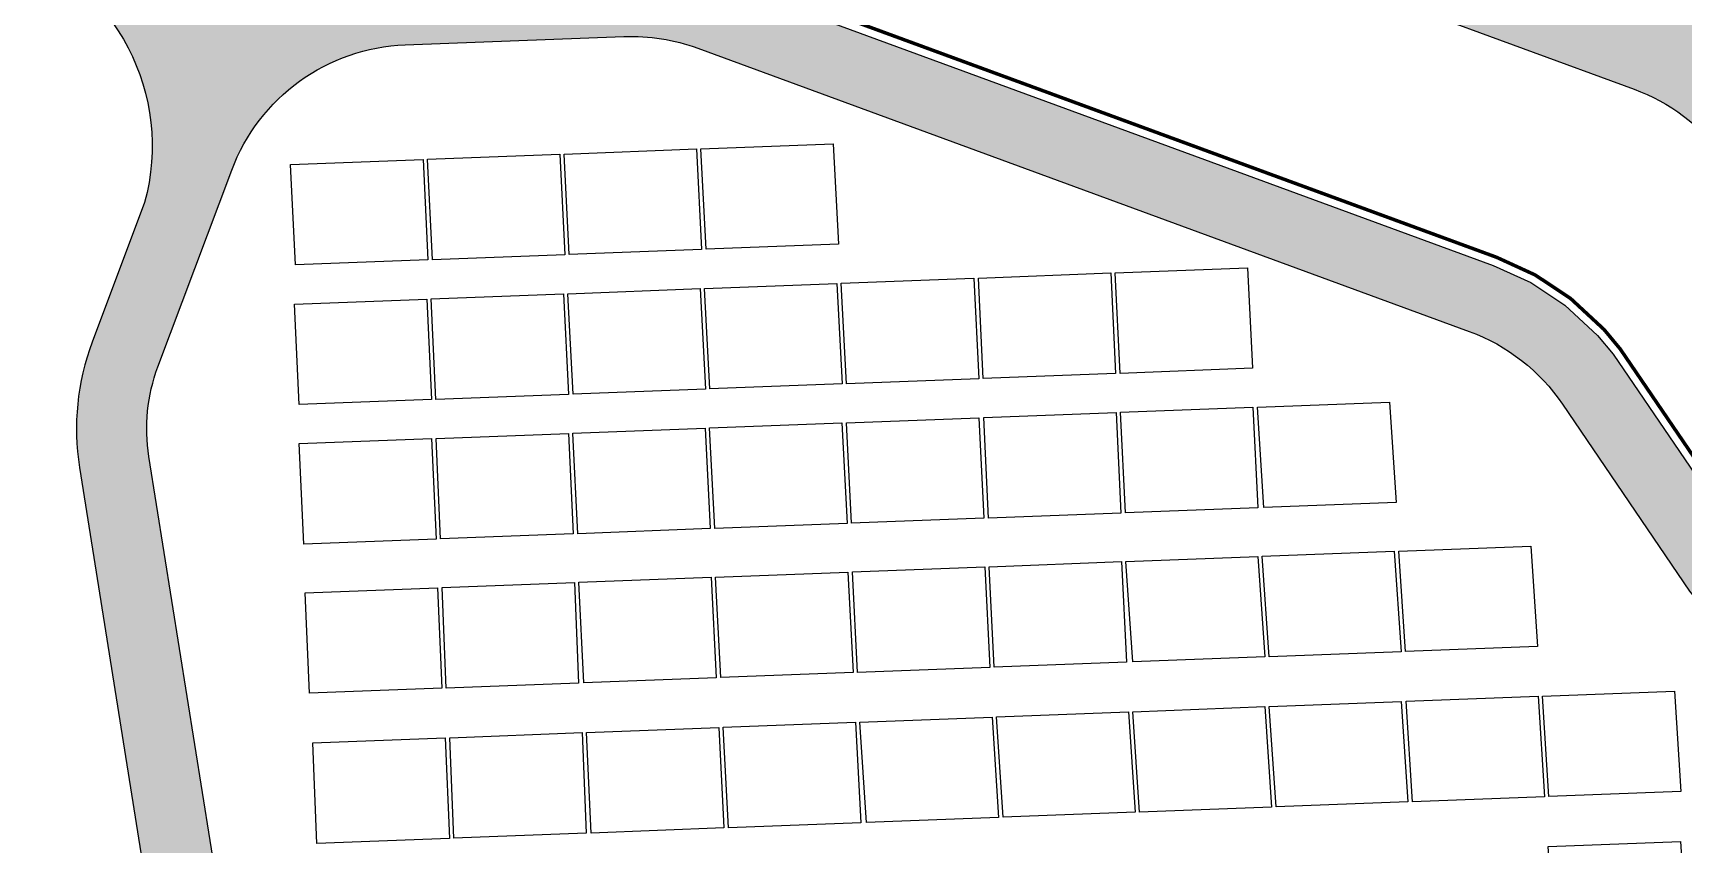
# Model space of a CAD drawing. Header units: metres. Extents: x 1956498 to 1957612, y 2277909 to 2278547.
# Drawn here: x 1957267.9 to 1957361.8, y 2278277.3 to 2278323.5 of the extents above; entities that cross this region are included whole.
import ezdxf

# ---------------------------------------------------------------- set-up
doc = ezdxf.new("R2010")
doc.units = ezdxf.units.M
for name, color, linetype in [('PVcase PV Modules (full frames)', 142, 'Continuous'), ('UBS-100-Circulation intérieure lourde', 252, 'Continuous'), ('UBS-100-Clôture', 30, 'LIMITE1')]:
    doc.layers.add(name, color=color, linetype=linetype)
doc.layers.add('UBS-100-Piste DFCI à créer', color=7, linetype='Continuous', true_color=0xbb8c7c)
doc.linetypes.add('LIMITE1', pattern='A,6.35,-2.54,[133,ltypeshp.shx,S=2.54,R=0,X=-2.54,Y=0],-2.54,25.4', length=36.83)

# ---------------------------------------------------------------- blocks, each defined once
blk = doc.blocks.new('3P6@20DEG F FX ID1 PVBlock')
at = {"color": 0, "transparency": 33554687}
blk.add_polyline3d([(0, 0, 2.083586713139974), (7.539539347030692, 0.2870042413902952, 2.083586713139975), (7.757297679336461, -5.433460050740019, 1.675326544159361e-15), (0.2177583323057694, -5.720464292130313, 0)], close=True, dxfattribs=at)

msp = doc.modelspace()

# ---------------------------------------------------------------- hatches: boundary and pattern name
at = {"layer": 'UBS-100-Circulation intérieure lourde', "transparency": 33554687}
h = msp.add_hatch(color=256, dxfattribs=at)
h.dxf.hatch_style = 1
edge = h.paths.add_edge_path()
edge.add_line((1957100.904591382, 2278468.555866703), (1957100.753361517, 2278472.558173093))
edge.add_line((1957100.753361517, 2278472.558173093), (1957132.816654769, 2278473.769706397))
edge.add_line((1957132.816654769, 2278473.769706397), (1957132.808612478, 2278474.269761042))
edge.add_line((1957132.808612478, 2278474.269761042), (1957136.783818054, 2278474.420594237))
edge.add_line((1957136.783818054, 2278474.420594237), (1957136.813778432, 2278473.92137124))
edge.add_line((1957136.813778432, 2278473.92137124), (1957168.819853343, 2278475.135793599))
edge.add_line((1957168.819853343, 2278475.135793599), (1957168.958625583, 2278471.138123934))
edge.add_arc((1957169.336977691, 2278460.238777386), 10.90591149256798, 91.98812632865867, 146.5138370634228)
edge.add_arc((1957147.782390997, 2278474.560560356), 14.97295363485333, 272.12011294739364, 326.31405675284907, ccw=False)
edge.add_line((1957148.336308048, 2278459.597856174), (1957137.373009112, 2278459.181870291))
edge.add_line((1957137.373009112, 2278459.181870291), (1957139.756809385, 2278396.356865772))
edge.add_arc((1957150.748899526, 2278396.773944095), 11.00000000018047, 182.1729597419471, 212.5768232497092)
edge.add_arc((1957160.318095263, 2278402.888247491), 22.35580085564231, 212.576823236195, 215.8159889456511)
edge.add_line((1957142.18976407, 2278389.805990803), (1957161.181589846, 2278366.263666817))
edge.add_line((1957161.181589846, 2278366.263666817), (1957173.172571108, 2278351.399553539))
edge.add_arc((1957181.763192118, 2278358.269868718), 11.0000000000305, 218.6509348811032, 236.6019506149951)
edge.add_line((1957175.708216624, 2278349.086336078), (1957180.739224132, 2278345.769243584))
edge.add_arc((1957186.794199627, 2278354.952776224), 10.99999999965227, 236.6019506092874, 248.5926727573044)
edge.add_line((1957182.779245289, 2278344.711675617), (1957212.706367968, 2278332.978949256))
edge.add_arc((1957216.721322306, 2278343.220049854), 10.99999999124453, 248.592672742742, 263.4648716894179)
edge.add_line((1957215.469386391, 2278332.291524964), (1957237.256257819, 2278329.795692536))
edge.add_arc((1957238.508193734, 2278340.724217435), 11.00000000050915, 263.4648716925292, 282.4663375182736)
edge.add_line((1957240.882719537, 2278329.983564418), (1957257.158739038, 2278333.581839886))
edge.add_arc((1957260.396728769, 2278318.935494864), 15.00000000056504, 70.81176229011601, 102.46633751617708, ccw=False)
edge.add_line((1957265.326820291, 2278333.102152818), (1957277.43753311, 2278328.887543925))
edge.add_line((1957277.43753311, 2278328.887543925), (1957282.107586167, 2278327.262334291))
edge.add_arc((1957285.722986615, 2278337.651216771), 10.99999998111232, 250.8117622640968, 275.210651010546)
edge.add_line((1957286.721981409, 2278326.696673925), (1957305.396247846, 2278327.397689088))
edge.add_arc((1957311.79115068, 2278336.347840748), 10.99999986384021, 234.4541106983642, 249.8540380461771)
edge.add_line((1957308.002608678, 2278326.020839901), (1957334.030594218, 2278316.471950349))
edge.add_line((1957334.030594218, 2278316.471950349), (1957351.043339089, 2278310.230483009))
edge.add_line((1957351.043339089, 2278310.230483009), (1957353.180141164, 2278309.252055776))
edge.add_line((1957353.180141164, 2278309.252055776), (1957355.121922724, 2278307.966086621))
edge.add_line((1957355.121922724, 2278307.966086621), (1957356.983712384, 2278306.241898282))
edge.add_line((1957356.983712384, 2278306.241898282), (1957357.869576325, 2278305.17477735))
edge.add_line((1957357.869576325, 2278305.17477735), (1957365.41469694, 2278294.107743418))
edge.add_line((1957365.41469694, 2278294.107743418), (1957367.833314173, 2278291.187657315))
edge.add_line((1957367.833314173, 2278291.187657315), (1957375.338810458, 2278282.125993856))
edge.add_line((1957375.338810458, 2278282.125993856), (1957391.693018509, 2278266.737307523))
edge.add_line((1957391.693018509, 2278266.737307523), (1957415.143981138, 2278246.4004236))
edge.add_arc((1957422.350790108, 2278254.710772837), 10.99999999805316, 229.0678792570999, 272.1729597533138)
edge.add_line((1957422.767868433, 2278243.718682698), (1957436.849690486, 2278244.252996251))
edge.add_arc((1957437.418433656, 2278229.263782424), 14.99999999824896, 18.602666770644987, 92.17295975412998, ccw=False)
edge.add_line((1957451.634737105, 2278234.048833751), (1957459.386959118, 2278211.017118323))
edge.add_line((1957459.386959118, 2278211.017118323), (1957459.859538958, 2278211.171857152))
edge.add_line((1957459.859538958, 2278211.171857152), (1957461.135928173, 2278207.380822813))
edge.add_line((1957461.135928173, 2278207.380822813), (1957460.660946449, 2278207.232124338))
edge.add_line((1957460.660946449, 2278207.232124338), (1957472.307757829, 2278172.629652306))
edge.add_line((1957472.307757829, 2278172.629652306), (1957482.139038813, 2278142.82980691))
edge.add_line((1957482.139038813, 2278142.82980691), (1957490.961148555, 2278124.362410211))
edge.add_line((1957490.961148555, 2278124.362410211), (1957501.430666543, 2278087.278296096))
edge.add_arc((1957489.981897774, 2278083.429523094), 12.07838399484327, -2.899720893765277, 18.581281932083016, ccw=False)
edge.add_arc((1957485.544816651, 2278082.818500897), 16.49999999976717, -85.94319670902001, 4.851017365581356e-09, ccw=False)
edge.add_line((1957486.712116225, 2278066.359843246), (1957468.603688631, 2278064.880594921))
edge.add_line((1957468.603688631, 2278064.880594921), (1957468.017484826, 2278072.056691711))
edge.add_line((1957468.017484826, 2278072.056691711), (1957452.169641392, 2278070.762106868))
edge.add_line((1957452.169641392, 2278070.762106868), (1957452.755845196, 2278063.58601008))
edge.add_line((1957452.755845196, 2278063.58601008), (1957439.457871038, 2278062.49971996))
edge.add_line((1957439.457871038, 2278062.49971996), (1957276.33056151, 2278056.440173714))
edge.add_line((1957276.33056151, 2278056.440173714), (1957276.365446014, 2278055.436294499))
edge.add_line((1957276.365446014, 2278055.436294499), (1957272.36788014, 2278055.29677117))
edge.add_line((1957272.36788014, 2278055.29677117), (1957272.333308326, 2278056.291691277))
edge.add_line((1957272.333308326, 2278056.291691277), (1957145.539253832, 2278051.581784401))
edge.add_line((1957145.539253832, 2278051.581784401), (1957145.575410645, 2278050.57795129))
edge.add_line((1957145.575410645, 2278050.57795129), (1957141.57784469, 2278050.438430268))
edge.add_line((1957141.57784469, 2278050.438430268), (1957141.542000643, 2278051.433301963))
edge.add_line((1957141.542000643, 2278051.433301963), (1957109.513162946, 2278050.243554987))
edge.add_line((1957109.513162946, 2278050.243554987), (1957109.364676943, 2278054.240904152))
edge.add_arc((1957108.934951128, 2278065.365050067), 11.13244297632317, 272.2122362774586, 329.7688181543946)
edge.add_arc((1957130.551031363, 2278050.802065572), 14.97289109195535, 92.14139192983538, 143.2535382792884, ccw=False)
edge.add_line((1957129.991559715, 2278065.764500505), (1957140.983981809, 2278066.172830197))
edge.add_line((1957140.983981809, 2278066.172830197), (1957139.700374595, 2278100.023537196))
edge.add_line((1957139.700374595, 2278100.023537196), (1957134.254311841, 2278099.816894541))
edge.add_line((1957134.254311841, 2278099.816894541), (1957133.799317311, 2278111.808265605))
edge.add_line((1957133.799317311, 2278111.808265605), (1957139.245398338, 2278112.014908954))
edge.add_line((1957139.245398338, 2278112.014908954), (1957135.885699768, 2278200.559537599))
edge.add_line((1957135.885699768, 2278200.559537599), (1957130.439624615, 2278200.352894474))
edge.add_line((1957130.439624615, 2278200.352894474), (1957129.984630086, 2278212.344265537))
edge.add_line((1957129.984630086, 2278212.344265537), (1957135.430704443, 2278212.550908633))
edge.add_line((1957135.430704443, 2278212.550908633), (1957128.486866818, 2278395.555306019))
edge.add_arc((1957124.389092964, 2278405.763550209), 10.99999999987719, 291.8714186655437, 362.1729597322981)
edge.add_line((1957135.381183105, 2278406.18062853), (1957135.179725075, 2278411.490050555))
edge.add_line((1957135.179725075, 2278411.490050555), (1957129.733644062, 2278411.283407202))
edge.add_line((1957129.733644062, 2278411.283407202), (1957129.278649522, 2278423.274778265))
edge.add_line((1957129.278649522, 2278423.274778265), (1957134.724730542, 2278423.481421619))
edge.add_line((1957134.724730542, 2278423.481421619), (1957133.375885425, 2278459.030205446))
edge.add_line((1957133.375885425, 2278459.030205446), (1957122.355004078, 2278458.612034686))
edge.add_arc((1957121.786260912, 2278473.601248515), 15.00000000047225, 218.0847095167218, 272.1729597360186, ccw=False)
edge.add_arc((1957101.321669703, 2278457.56377656), 11.00000000104933, 38.08470952014623, 92.17295973328002)
edge = h.paths.add_edge_path(flags=16)
edge.add_arc((1957181.763192115, 2278358.269868713), 14.99999999371181, 218.6509348683465, 236.6019506101183)
edge.add_line((1957173.506407352, 2278345.746869663), (1957178.537414862, 2278342.42977717))
edge.add_arc((1957186.794199627, 2278354.952776224), 14.99999999964584, 236.601950611236, 248.5926727572719)
edge.add_line((1957181.319261893, 2278340.987639032), (1957211.246384573, 2278329.254912671))
edge.add_arc((1957216.721322308, 2278343.220049864), 15.00000000022276, 248.5926727562651, 263.4648716904609)
edge.add_line((1957215.014136968, 2278328.317515911), (1957236.801008394, 2278325.821683482))
edge.add_arc((1957238.508193735, 2278340.724217433), 14.99999999803783, 263.4648716859144, 282.466337513755)
edge.add_line((1957241.746183464, 2278326.077872412), (1957258.022202966, 2278329.67614788))
edge.add_arc((1957260.396728768, 2278318.935494853), 11.00000001114596, 70.81176230296711, 102.4663374986028, ccw=False)
edge.add_line((1957264.012129219, 2278329.324377364), (1957266.630044662, 2278328.413325316))
edge.add_arc((1957262.59806393, 2278317.019735591), 12.08597350032316, -15.41110296215021, 70.51207012407531, ccw=False)
edge.add_line((1957274.249473271, 2278313.807973484), (1957271.268073141, 2278305.86399994))
edge.add_arc((1957284.375373826, 2278300.944785682), 14.00000000534359, 159.428716907625, 189.0600247172175)
edge.add_line((1957270.550039033, 2278298.740218142), (1957275.336335544, 2278268.724285087))
edge.add_line((1957275.336335544, 2278268.724285087), (1957280.981075901, 2278231.085650635))
edge.add_line((1957280.981075901, 2278231.085650635), (1957283.527617385, 2278205.796692873))
edge.add_arc((1957271.587998805, 2278204.594399987), 12.00000000110145, -23.736856637049584, 5.750173460289716, ccw=False)
edge.add_line((1957282.572844923, 2278199.763959449), (1957267.709824848, 2278165.964146144))
edge.add_arc((1957281.440882496, 2278159.926095472), 15.00000000091574, 156.2631433617379, 182.1273524674696)
edge.add_line((1957266.451220697, 2278159.369283854), (1957269.745535526, 2278070.955737291))
edge.add_line((1957269.745535526, 2278070.955737291), (1957260.790970654, 2278070.623107655))
edge.add_arc((1957261.332977255, 2278055.659967308), 14.97295362267295, 92.07450565045008, 146.2684495008284)
edge.add_arc((1957239.789797498, 2278069.998903105), 10.90591148178588, 272.12735244067653, 326.46822982138144, ccw=False)
edge.add_line((1957240.194633374, 2278059.100508125), (1957177.433644996, 2278056.769339506))
edge.add_arc((1957177.059529884, 2278067.931453968), 11.16838221888475, 214.7713054980718, 271.9196359207036, ccw=False)
edge.add_arc((1957156.534410311, 2278051.72215383), 15.02232377643744, 40.92128798083349, 92.07303260785335)
edge.add_line((1957155.99100252, 2278066.734645949), (1957144.981396258, 2278066.316923982))
edge.add_line((1957144.981396258, 2278066.316923982), (1957133.75025469, 2278362.334591734))
edge.add_arc((1957144.742344828, 2278362.751670063), 10.9999999976357, 111.87141570956379, 182.1729597764313, ccw=False)
edge.add_arc((1957144.742344829, 2278362.751670065), 10.99999999612718, 38.89346214562062, 111.87141571430351, ccw=False)
edge.add_line((1957153.303807609, 2278369.658286818), (1957170.048708923, 2278348.901257111))
edge = h.paths.add_edge_path(flags=16)
edge.add_line((1957272.025767218, 2278117.055929944), (1957270.448463843, 2278159.517766952))
edge.add_arc((1957281.440882495, 2278159.926095471), 11.00000000016977, 156.2631433570347, 182.1273524628736, ccw=False)
edge.add_line((1957271.371440221, 2278164.353999298), (1957286.234460295, 2278198.153812604))
edge.add_arc((1957271.587998805, 2278204.594399986), 16.00000000069108, 336.2631433642026, 365.7501734605682)
edge.add_line((1957287.507490244, 2278206.197457168), (1957284.908020246, 2278231.578369985))
edge.add_line((1957284.908020246, 2278231.578369985), (1957283.141755098, 2278243.447678879))
edge.add_line((1957283.141755098, 2278243.447678879), (1957279.289349033, 2278269.335863126))
edge.add_line((1957279.289349033, 2278269.335863126), (1957274.500134686, 2278299.370094582))
edge.add_arc((1957284.375373817, 2278300.944785681), 9.999999997873525, 159.4287168936976, 189.0600247196681, ccw=False)
edge.add_line((1957275.013016192, 2278304.458510152), (1957279.214042345, 2278315.652190693))
edge.add_arc((1957289.512635735, 2278311.787093775), 10.99999999983523, 92.17295974688648, 159.428716893729, ccw=False)
edge.add_line((1957289.095557411, 2278322.779183916), (1957301.544302269, 2278323.251532811))
edge.add_arc((1957301.961380593, 2278312.25944267), 11.00000000020696, 69.86190916283749, 92.17295974558272, ccw=False)
edge.add_line((1957305.748503915, 2278322.586964006), (1957349.677161311, 2278306.478234961))
edge.add_arc((1957345.888706479, 2278296.15120199), 10.9999999999216, 34.204252080570086, 69.85452193354149, ccw=False)
edge.add_line((1957354.986133919, 2278302.334794309), (1957362.212940238, 2278291.702569106))
edge.add_line((1957362.212940238, 2278291.702569106), (1957372.749401529, 2278278.981509413))
edge.add_line((1957372.749401529, 2278278.981509413), (1957390.450628952, 2278262.422152778))
edge.add_line((1957390.450628952, 2278262.422152778), (1957412.523323331, 2278243.378478422))
edge.add_arc((1957422.35079011, 2278254.710772843), 15.00000000369765, 229.0678792678687, 272.1729597435449)
edge.add_line((1957422.919533278, 2278239.72155901), (1957430.559142554, 2278240.004315736))
edge.add_arc((1957431.204720249, 2278229.013993205), 11.00926700150035, -17.187423331424725, 93.36172320916899, ccw=False)
edge.add_arc((1957456.112816926, 2278221.528227918), 15.00000000122331, 163.6102600524668, 198.6026667782063)
edge.add_line((1957441.896513475, 2278216.743176588), (1957448.83078015, 2278196.141592104))
edge.add_line((1957448.83078015, 2278196.141592104), (1957443.723001539, 2278194.452315055))
edge.add_line((1957443.723001539, 2278194.452315055), (1957447.491080675, 2278183.059265436))
edge.add_line((1957447.491080675, 2278183.059265436), (1957454.702656006, 2278185.444385089))
edge.add_arc((1957464.3856721, 2278196.864916577), 14.9729536219545, 229.7067093358074, 252.743763811032)
edge.add_arc((1957456.745409134, 2278172.140127023), 10.90543183860023, 18.592582549989572, 72.94415317579319, ccw=False)
edge.add_line((1957467.08168315, 2278175.617177936), (1957473.845246504, 2278155.202047458))
edge.add_line((1957473.845246504, 2278155.202047458), (1957477.609210234, 2278143.807640321))
edge.add_line((1957477.609210234, 2278143.807640321), (1957478.40640029, 2278141.363766999))
edge.add_line((1957478.40640029, 2278141.363766999), (1957487.216103178, 2278122.905521998))
edge.add_line((1957487.216103178, 2278122.905521998), (1957497.580171497, 2278086.1949215))
edge.add_arc((1957485.544823047, 2278082.818499441), 12.49999352979102, -22.360478287467117, 15.671044944006724, ccw=False)
edge.add_arc((1957486.932029705, 2278082.247852195), 10.99999999935515, 247.75017548248752, 337.6395266913348, ccw=False)
edge.add_line((1957482.766926096, 2278072.066893895), (1957479.962914685, 2278073.214035225))
edge.add_line((1957479.962914685, 2278073.214035225), (1957479.651977357, 2278077.020418486))
edge.add_line((1957479.651977357, 2278077.020418486), (1957439.883181602, 2278073.771769512))
edge.add_line((1957439.883181602, 2278073.771769512), (1957440.256840786, 2278069.19756778))
edge.add_line((1957440.256840786, 2278069.19756778), (1957439.017844782, 2278068.285330927))
edge.add_arc((1957432.49593442, 2278077.143360346), 10.99999999774903, 272.1729597327119, 306.36313923762015, ccw=False)
edge.add_line((1957432.913012741, 2278066.151270207), (1957308.215541744, 2278061.62734446))
edge.add_arc((1957307.807213225, 2278072.619763113), 11.00000000040244, 218.0391022470941, 272.1273524628285, ccw=False)
edge.add_arc((1957287.329862724, 2278056.598585999), 14.99999999341863, 38.03910222932938, 92.12735247566893)
edge.add_line((1957286.773051104, 2278071.58824779), (1957273.742215009, 2278071.102625302))
edge.add_line((1957273.742215009, 2278071.102625302), (1957272.471216512, 2278105.064200506))
edge.add_line((1957272.471216512, 2278105.064200506), (1957277.717598142, 2278105.259084572))
edge.add_line((1957277.717598142, 2278105.259084572), (1957277.272148847, 2278117.250814011))
edge.add_line((1957277.272148847, 2278117.250814011), (1957272.025767218, 2278117.055929944))
at = {"layer": 'UBS-100-Piste DFCI à créer', "true_color": 0xd0aea3, "transparency": 33554687}
h = msp.add_hatch(color=253, dxfattribs=at)
h.dxf.hatch_style = 1
edge = h.paths.add_edge_path()
edge.add_line((1957169.170321237, 2278479.251948971), (1957288.284546336, 2278483.771261084))
edge.add_arc((1957288.701596972, 2278472.779169892), 11.00000000022121, 2.1729597371455043, 92.17281542682889, ccw=False)
edge.add_line((1957299.693687113, 2278473.196248214), (1957304.334507897, 2278350.887516907))
edge.add_arc((1957320.323002648, 2278351.494176284), 15.99999999965479, 182.1729597365684, 249.8739792887365)
edge.add_line((1957314.817624311, 2278336.471166953), (1957359.053746148, 2278320.260261304))
edge.add_arc((1957355.268798542, 2278309.931942389), 10.99999999995292, 36.375031749448226, 69.87397929011217, ccw=False)
edge.add_line((1957364.125474061, 2278316.455691215), (1957375.20939854, 2278301.408097384))
edge.add_line((1957375.20939854, 2278301.408097384), (1957383.91985615, 2278290.89163952))
edge.add_arc((1957396.242030839, 2278301.097716669), 15.9999999945619, 219.6339042327983, 226.9089040644317)
edge.add_line((1957385.311466132, 2278289.413421439), (1957397.462059309, 2278278.046638733))
edge.add_arc((1957408.392624021, 2278289.730933967), 16.00000000058484, 226.908904058402, 246.4808992465176)
edge.add_line((1957402.007747732, 2278275.060100493), (1957422.640329871, 2278266.080618538))
edge.add_line((1957422.640329871, 2278266.080618538), (1957438.560478967, 2278260.783588041))
edge.add_arc((1957443.611809528, 2278275.965289519), 16.00000000704596, 251.5964299508714, 286.0868578575972)
edge.add_arc((1957450.778355429, 2278249.833659277), 11.09987428879515, 45.10706423321261, 104.2540848165101, ccw=False)
edge.add_line((1957458.61247167, 2278257.69710839), (1957453.582762853, 2278272.732526659))
edge.add_arc((1957443.765311076, 2278274.984589466), 10.0724449003939, 257.04908192853713, 347.0802261868449, ccw=False)
edge.add_line((1957441.507912131, 2278265.168363294), (1957424.430802979, 2278270.754385086))
edge.add_line((1957424.430802979, 2278270.754385086), (1957404.003021572, 2278279.644735954))
edge.add_arc((1957408.39262402, 2278289.730933967), 11.00000000017611, 226.9089040612232, 246.4808992496271, ccw=False)
edge.add_line((1957400.877860781, 2278281.697980994), (1957388.727267605, 2278293.064763699))
edge.add_arc((1957396.242030843, 2278301.097716671), 10.99999999921598, 219.6339042276816, 226.9089040596805, ccw=False)
edge.add_line((1957387.770535741, 2278294.081038631), (1957379.150806001, 2278304.48795738))
edge.add_line((1957379.150806001, 2278304.48795738), (1957368.151235661, 2278319.421031588))
edge.add_arc((1957355.268798543, 2278309.931942387), 15.99999999944118, 36.37503174814398, 69.87397928659705)
edge.add_line((1957360.77417688, 2278324.954951718), (1957316.538055042, 2278341.165857369))
edge.add_arc((1957320.323002648, 2278351.494176284), 10.99999999995292, 182.1729597371456, 249.87397929011212, ccw=False)
edge.add_line((1957309.330912507, 2278351.077097963), (1957307.600783651, 2278396.674606516))
edge.add_line((1957307.600783651, 2278396.674606516), (1957304.956377091, 2278466.367884116))
edge.add_line((1957304.956377091, 2278466.367884116), (1957304.690091714, 2278473.385829483))
edge.add_arc((1957288.701596963, 2278472.779170106), 15.99999999988746, 2.172959736536745, 92.1835337606429)
edge.add_line((1957288.091986895, 2278488.767552624), (1957168.994468479, 2278484.226747359))
edge.add_line((1957168.994468479, 2278484.226747359), (1957169.170321237, 2278479.251948971))

# ---------------------------------------------------------------- linework, layer by layer
at = {"layer": 'UBS-100-Circulation intérieure lourde', "transparency": 33554687}
for points in [[(1957266.630044662, 2278328.413325315, -0.3935232913751147), (1957274.249473271, 2278313.807973483), (1957271.268073142, 2278305.863999939, 0.1300162365594234), (1957270.550039033, 2278298.740218141), (1957275.336335544, 2278268.724285086), (1957280.981075901, 2278231.085650634), (1957283.527617385, 2278205.796692872, -0.1293761168700385), (1957282.572844923, 2278199.763959448), (1957267.709824849, 2278165.964146143, 0.1133354577711741)], [(1957308.002497822, 2278326.020880567), (1957334.030594218, 2278316.471950348), (1957351.043339089, 2278310.230483008), (1957353.180141164, 2278309.252055775), (1957355.121922724, 2278307.96608662), (1957356.983712384, 2278306.241898281), (1957357.869576325, 2278305.174777349), (1957365.41469694, 2278294.107743417), (1957367.833314173, 2278291.187657314), (1957375.338810458, 2278282.125993855), (1957391.69301851, 2278266.737307522), (1957415.143981139, 2278246.400423599, 0.1903310004194577), (1957422.767868433, 2278243.718682697), (1957436.849690486, 2278244.252996251, -0.3325117653113589), (1957451.634737106, 2278234.04883375), (1957459.386959118, 2278211.017118322), (1957459.859538958, 2278211.171857151), (1957461.135928174, 2278207.380822812), (1957460.660946449, 2278207.232124337), (1957472.307757829, 2278172.629652306), (1957482.139038814, 2278142.829806909), (1957490.961148556, 2278124.36241021), (1957501.430666543, 2278087.278296095, -0.09400399419320822)], [(1957271.371440221, 2278164.353999297), (1957286.234460295, 2278198.153812603, 0.1293761168623034), (1957287.507490245, 2278206.197457167), (1957284.908020246, 2278231.578369984), (1957283.141755098, 2278243.447678878), (1957279.289349033, 2278269.335863125), (1957274.500134686, 2278299.370094581, -0.130016236635926), (1957275.013016192, 2278304.458510151), (1957279.214042345, 2278315.652190692, -0.3021832829393381), (1957289.095557411, 2278322.779183915), (1957301.54430227, 2278323.25153281, -0.097659025796869), (1957305.748503915, 2278322.586964005), (1957349.677161311, 2278306.47823496, -0.156820551136778), (1957354.986133919, 2278302.334794309), (1957362.212940238, 2278291.702569105), (1957372.74940153, 2278278.981509412), (1957390.450628952, 2278262.422152777), (1957412.523323332, 2278243.378478421, 0.190331000324282), (1957422.919533278, 2278239.721559009)]]:
    msp.add_lwpolyline(points, format="xyb", dxfattribs=at)
at = {"layer": 'UBS-100-Clôture', "color": 30, "ltscale": 0.1, "true_color": 0xf26722, "transparency": 33554687, "const_width": 0.2}
msp.add_lwpolyline([(1957308.174709318, 2278326.490287854), (1957334.202805714, 2278316.941357635), (1957351.233813733, 2278310.693190092), (1957353.423731521, 2278309.690441533), (1957355.431861505, 2278308.360532303), (1957357.347493554, 2278306.586480964), (1957358.269386315, 2278305.475959339), (1957365.814663722, 2278294.408695429), (1957368.218382132, 2278291.506597225), (1957375.704068584, 2278282.468850911), (1957392.028268146, 2278267.108401422), (1957415.471563365, 2278246.778166747, 0.1903310005413433), (1957422.748910327, 2278244.218323158), (1957436.830732381, 2278244.752636712, -0.3325117653685598), (1957452.108613887, 2278234.208335461), (1957472.782113992, 2278172.787729784)], format="xyb", dxfattribs=at)
at = {"layer": 'UBS-100-Piste DFCI à créer', "color": 253, "true_color": 0xd0aea3, "transparency": 33554687}
msp.add_lwpolyline([(1957314.817624311, 2278336.471166953), (1957359.053746148, 2278320.260261304, -0.1472166427595711), (1957364.125474061, 2278316.455691215), (1957375.20939854, 2278301.408097384), (1957383.91985615, 2278290.89163952, 0.03175384111795881), (1957385.311466132, 2278289.413421439), (1957397.462059309, 2278278.046638733, 0.08560715093752955), (1957402.007747732, 2278275.060100493), (1957422.640329871, 2278266.080618538), (1957438.560478967, 2278260.783588041, 0.1516393958400517), (1957448.045317827, 2278260.591805711, -0.263964108377678), (1957458.61247167, 2278257.69710839), (1957453.582762853, 2278272.732526659, -0.4143727792593365), (1957441.507912131, 2278265.168363294), (1957424.430802979, 2278270.754385086), (1957404.003021572, 2278279.644735954, -0.08560715093879664), (1957400.877860781, 2278281.697980994), (1957388.727267605, 2278293.064763699, -0.0317538411195548), (1957387.770535741, 2278294.081038631), (1957379.150806001, 2278304.48795738), (1957368.151235661, 2278319.421031588, 0.1472166427497152), (1957360.77417688, 2278324.954951718)], format="xyb", dxfattribs=at)

# ---------------------------------------------------------------- block references
at = {"layer": 'PVcase PV Modules (full frames)', "color": 144, "true_color": 0x007ca5, "transparency": 33554687, "extrusion": (-0.03746505354694545, -0.001426165283708293, 0.9992969207474364), "rotation": 87.82000000000001}
msp.add_blockref('3P6@20DEG F FX ID1 PVBlock', (-2202213.989619523, 2041134.076416722, -75949.62914281753), dxfattribs=at)
at = {"layer": 'PVcase PV Modules (full frames)', "color": 144, "true_color": 0x007ca5, "transparency": 33554687, "extrusion": (-0.03768708675217296, -0.00143461732151812, 0.9992885596089225), "rotation": 87.82000000000001}
msp.add_blockref('3P6@20DEG F FX ID1 PVBlock', (-2202213.989619523, 2041124.934103042, -76403.47772612843), dxfattribs=at)
at = {"layer": 'PVcase PV Modules (full frames)', "color": 144, "true_color": 0x007ca5, "transparency": 33554687, "extrusion": (-0.03026239883910008, -0.00115198507782668, 0.9995413248820099), "rotation": 87.82000000000001}
msp.add_blockref('3P6@20DEG F FX ID1 PVBlock', (-2202213.989619522, 2041613.134606858, -61227.11800586096), dxfattribs=at)
at = {"layer": 'PVcase PV Modules (full frames)', "color": 144, "true_color": 0x007ca5, "transparency": 33554687, "extrusion": (-0.03735155387756644, -0.001421844743021547, 0.9993011757125366), "rotation": 87.82000000000001}
msp.add_blockref('3P6@20DEG F FX ID1 PVBlock', (-2202213.989619522, 2041134.900371566, -75717.63021907734), dxfattribs=at)
at = {"layer": 'PVcase PV Modules (full frames)', "color": 144, "true_color": 0x007ca5, "transparency": 33554687, "extrusion": (-0.03010287985653277, -0.00114591274071538, 0.9995461487636945), "rotation": 87.82000000000001}
msp.add_blockref('3P6@20DEG F FX ID1 PVBlock', (-2202206.043241126, 2041669.573113869, -60901.48841480697), dxfattribs=at)
at = {"layer": 'PVcase PV Modules (full frames)', "color": 144, "true_color": 0x007ca5, "transparency": 33554687, "extrusion": (-0.03758816146307985, -0.001430851577187644, 0.9992922909647555), "rotation": 87.82000000000001}
msp.add_blockref('3P6@20DEG F FX ID1 PVBlock', (-2202206.043241126, 2041132.37983891, -76201.88953614523), dxfattribs=at)
at = {"layer": 'PVcase PV Modules (full frames)', "color": 144, "true_color": 0x007ca5, "transparency": 33554687, "extrusion": (-0.03693559261635517, -0.001406010533433038, 0.9993166590888288), "rotation": 87.82000000000001}
msp.add_blockref('3P6@20DEG F FX ID1 PVBlock', (-2202206.043241126, 2041189.53679943, -74867.99645775555), dxfattribs=at)
at = {"layer": 'PVcase PV Modules (full frames)', "color": 144, "true_color": 0x007ca5, "transparency": 33554687, "extrusion": (-0.02560843389541424, -0.0009748246948590352, 0.9996715749836236), "rotation": 87.82000000000001}
msp.add_blockref('3P6@20DEG F FX ID1 PVBlock', (-2202206.043241127, 2041915.124344365, -51714.50386178512), dxfattribs=at)
at = {"layer": 'PVcase PV Modules (full frames)', "color": 144, "true_color": 0x007ca5, "transparency": 33554687, "extrusion": (-0.02674815031094977, -0.001018209765243961, 0.9996416856573244), "rotation": 87.82000000000001}
msp.add_blockref('3P6@20DEG F FX ID1 PVBlock', (-2202206.043241126, 2041815.79548457, -54044.42076119856), dxfattribs=at)
at = {"layer": 'PVcase PV Modules (full frames)', "color": 144, "true_color": 0x007ca5, "transparency": 33554687, "extrusion": (-0.02822442820494576, -0.001074406569524112, 0.999601034064605), "rotation": 87.82000000000001}
msp.add_blockref('3P6@20DEG F FX ID1 PVBlock', (-2202206.043241126, 2041741.491202204, -57061.98488262362), dxfattribs=at)
at = {"layer": 'PVcase PV Modules (full frames)', "color": 144, "true_color": 0x007ca5, "transparency": 33554687, "extrusion": (-0.03751500312703607, -0.001428066691829112, 0.9992950441015417), "rotation": 87.82000000000001}
msp.add_blockref('3P6@20DEG F FX ID1 PVBlock', (-2202206.043241127, 2041130.161815734, -76052.34972488311), dxfattribs=at)
at = {"layer": 'PVcase PV Modules (full frames)', "color": 144, "true_color": 0x007ca5, "transparency": 33554687, "extrusion": (-0.01934215794432543, -0.0007362891964810373, 0.9998126518524738), "rotation": 87.82000000000001}
msp.add_blockref('3P6@20DEG F FX ID1 PVBlock', (-2202198.101721745, 2042199.305159405, -38906.53578639787), dxfattribs=at)
at = {"layer": 'PVcase PV Modules (full frames)', "color": 144, "true_color": 0x007ca5, "transparency": 33554687, "extrusion": (-0.03217110438980553, -0.001224642910540745, 0.9994816257901302), "rotation": 87.82000000000001}
msp.add_blockref('3P6@20DEG F FX ID1 PVBlock', (-2202198.101721744, 2041539.069331279, -65129.84209530532), dxfattribs=at)
at = {"layer": 'PVcase PV Modules (full frames)', "color": 144, "true_color": 0x007ca5, "transparency": 33554687, "extrusion": (-0.07666378258128206, -0.002918325609709404, 0.9970527307098485), "rotation": 87.82000000000001}
msp.add_blockref('3P6@20DEG F FX ID1 PVBlock', (-2202198.101721743, 2036613.797336093, -156077.2745756747), dxfattribs=at)
at = {"layer": 'PVcase PV Modules (full frames)', "color": 144, "true_color": 0x007ca5, "transparency": 33554687, "extrusion": (-0.02826944973809592, -0.001076120383906297, 0.9995997599921804), "rotation": 87.82000000000001}
msp.add_blockref('3P6@20DEG F FX ID1 PVBlock', (-2202198.101721744, 2041746.678944694, -57154.62806929927), dxfattribs=at)
at = {"layer": 'PVcase PV Modules (full frames)', "color": 144, "true_color": 0x007ca5, "transparency": 33554687, "extrusion": (-0.03898392206277888, -0.001483983365966867, 0.9992387360455822), "rotation": 87.82000000000001}
msp.add_blockref('3P6@20DEG F FX ID1 PVBlock', (-2202198.101721743, 2041023.833328325, -79055.59338937697), dxfattribs=at)
at = {"layer": 'PVcase PV Modules (full frames)', "color": 144, "true_color": 0x007ca5, "transparency": 33554687, "extrusion": (-0.03497068352584152, -0.00133121322593628, 0.9993874519749998), "rotation": 87.82000000000001}
msp.add_blockref('3P6@20DEG F FX ID1 PVBlock', (-2202198.101721744, 2041332.861318861, -70852.27420438654), dxfattribs=at)
at = {"layer": 'PVcase PV Modules (full frames)', "color": 144, "true_color": 0x007ca5, "transparency": 33554687, "extrusion": (-0.02653736574177227, -0.001010185924185635, 0.9996473116774166), "rotation": 87.82000000000001}
msp.add_blockref('3P6@20DEG F FX ID1 PVBlock', (-2202198.101721744, 2041827.106970276, -53614.11613986461), dxfattribs=at)
at = {"layer": 'PVcase PV Modules (full frames)', "color": 144, "true_color": 0x007ca5, "transparency": 33554687, "extrusion": (-0.01955209882859467, -0.0007442809213667533, 0.9998085624144789), "rotation": 87.82000000000001}
msp.add_blockref('3P6@20DEG F FX ID1 PVBlock', (-2202198.101721744, 2042159.866295499, -39336.00393487657), dxfattribs=at)
at = {"layer": 'PVcase PV Modules (full frames)', "color": 144, "true_color": 0x007ca5, "transparency": 33554687, "extrusion": (-0.08044466058729037, -0.003062250586283871, 0.9967543725534102), "rotation": 87.82000000000001}
msp.add_blockref('3P6@20DEG F FX ID1 PVBlock', (-2202189.611184911, 2036014.512607145, -163806.0630066402), dxfattribs=at)
at = {"layer": 'PVcase PV Modules (full frames)', "color": 144, "true_color": 0x007ca5, "transparency": 33554687, "extrusion": (-0.03576249411670979, -0.001361354722319138, 0.9993593901734612), "rotation": 87.82000000000001}
msp.add_blockref('3P6@20DEG F FX ID1 PVBlock', (-2202189.61118491, 2041283.824464867, -72471.61181718903), dxfattribs=at)
at = {"layer": 'PVcase PV Modules (full frames)', "color": 144, "true_color": 0x007ca5, "transparency": 33554687, "extrusion": (-0.08204507400409394, -0.003123172801482795, 0.9966237261992686), "rotation": 87.82000000000001}
msp.add_blockref('3P6@20DEG F FX ID1 PVBlock', (-2202189.61118491, 2035733.061287963, -167077.5517752904), dxfattribs=at)
at = {"layer": 'PVcase PV Modules (full frames)', "color": 144, "true_color": 0x007ca5, "transparency": 33554687, "extrusion": (-0.08805237523375628, -0.003351850026027189, 0.9961102069134202), "rotation": 87.82000000000001}
msp.add_blockref('3P6@20DEG F FX ID1 PVBlock', (-2202189.611184911, 2034695.750176416, -179357.1885953094), dxfattribs=at)
at = {"layer": 'PVcase PV Modules (full frames)', "color": 144, "true_color": 0x007ca5, "transparency": 33554687, "extrusion": (-0.02981325533716192, -0.001134887734857058, 0.9995548418351193), "rotation": 87.82000000000001}
msp.add_blockref('3P6@20DEG F FX ID1 PVBlock', (-2202189.611184911, 2041655.898593017, -60311.02717451977), dxfattribs=at)
at = {"layer": 'PVcase PV Modules (full frames)', "color": 144, "true_color": 0x007ca5, "transparency": 33554687, "extrusion": (-0.03628427923953186, -0.001381217281084518, 0.9993405542250801), "rotation": 87.82000000000001}
msp.add_blockref('3P6@20DEG F FX ID1 PVBlock', (-2202189.611184911, 2041230.083491318, -73538.15037883348), dxfattribs=at)
at = {"layer": 'PVcase PV Modules (full frames)', "color": 144, "true_color": 0x007ca5, "transparency": 33554687, "extrusion": (-0.03309685786190909, -0.001259883150129143, 0.9994513548413032), "rotation": 87.82000000000001}
msp.add_blockref('3P6@20DEG F FX ID1 PVBlock', (-2202189.61118491, 2041462.190002942, -67022.85887367555), dxfattribs=at)
at = {"layer": 'PVcase PV Modules (full frames)', "color": 144, "true_color": 0x007ca5, "transparency": 33554687, "extrusion": (-0.01380985948416226, -0.0005256936879730603, 0.9999045011535722), "rotation": 359.9997920133516}
msp.add_blockref('3P6@20DEG F FX ID1 PVBlock', (1957105.444036708, 2278277.418777657, -27599.40686755703), dxfattribs=at)
at = {"layer": 'PVcase PV Modules (full frames)', "color": 144, "true_color": 0x007ca5, "transparency": 33554687, "extrusion": (-0.007978927036857054, -0.0003037302142634938, 0.9999681217275366), "rotation": 359.9999305724133}
msp.add_blockref('3P6@20DEG F FX ID1 PVBlock', (1957233.913947182, 2278287.251636882, -15680.83796879271), dxfattribs=at)
at = {"layer": 'PVcase PV Modules (full frames)', "color": 144, "true_color": 0x007ca5, "transparency": 33554687, "extrusion": (-0.06997486590303592, -0.002663701637527471, 0.9975451983922525), "rotation": 87.82000000000001}
for p in [(-2202181.058360402, 2037623.287020474, -142404.7282306042), (-2202181.058360402, 2037631.082635684, -142404.7282306042)]:
    msp.add_blockref('3P6@20DEG F FX ID1 PVBlock', p, dxfattribs=at)
at = {"layer": 'PVcase PV Modules (full frames)', "color": 144, "true_color": 0x007ca5, "transparency": 33554687, "extrusion": (-0.08196286344235275, -0.003120043329134316, 0.9966305004092312), "rotation": 87.82000000000001}
msp.add_blockref('3P6@20DEG F FX ID1 PVBlock', (-2202181.058360401, 2035739.107959628, -166909.6279545365), dxfattribs=at)
at = {"layer": 'PVcase PV Modules (full frames)', "color": 144, "true_color": 0x007ca5, "transparency": 33554687, "extrusion": (-0.08200993805315163, -0.003121835297096709, 0.9966266222637724), "rotation": 87.82000000000001}
msp.add_blockref('3P6@20DEG F FX ID1 PVBlock', (-2202181.058360402, 2035739.012133683, -167005.8535887817), dxfattribs=at)
at = {"layer": 'PVcase PV Modules (full frames)', "color": 144, "true_color": 0x007ca5, "transparency": 33554687, "extrusion": (-0.08029156279839048, -0.003056422681853735, 0.9967667346093478), "rotation": 87.82000000000001}
msp.add_blockref('3P6@20DEG F FX ID1 PVBlock', (-2202181.058360402, 2036031.916227902, -163493.2947696349), dxfattribs=at)
at = {"layer": 'PVcase PV Modules (full frames)', "color": 144, "true_color": 0x007ca5, "transparency": 33554687, "extrusion": (-0.02725240772647273, -0.001037405104686628, 0.9996280458569372), "rotation": 87.82000000000001}
msp.add_blockref('3P6@20DEG F FX ID1 PVBlock', (-2202181.058360402, 2041803.894954188, -55077.29785049662), dxfattribs=at)
at = {"layer": 'PVcase PV Modules (full frames)', "color": 144, "true_color": 0x007ca5, "transparency": 33554687, "extrusion": (-0.03573217534997325, -0.001360200591510002, 0.9993604762542443), "rotation": 87.82000000000001}
msp.add_blockref('3P6@20DEG F FX ID1 PVBlock', (-2202181.058360402, 2041270.509608794, -72410.39418710729), dxfattribs=at)
at = {"layer": 'PVcase PV Modules (full frames)', "color": 144, "true_color": 0x007ca5, "transparency": 33554687, "extrusion": (-0.07250379839452176, -0.002759969369259916, 0.9973643174825573), "rotation": 87.82000000000001}
msp.add_blockref('3P6@20DEG F FX ID1 PVBlock', (-2202181.058360401, 2037224.214522512, -147574.3734171464), dxfattribs=at)
at = {"layer": 'PVcase PV Modules (full frames)', "color": 144, "true_color": 0x007ca5, "transparency": 33554687, "extrusion": (-0.007950581540615233, -0.0003026511990516535, 0.999968347826779), "rotation": 359.9999310648342}
msp.add_blockref('3P6@20DEG F FX ID1 PVBlock', (1957226.97771508, 2278278.446154679, -15623.65229911814), dxfattribs=at)
at = {"layer": 'PVcase PV Modules (full frames)', "color": 144, "true_color": 0x007ca5, "transparency": 33554687, "extrusion": (-0.007950581540630282, -0.0003026511990522263, 0.9999683478267787), "rotation": 359.9999310648342}
msp.add_blockref('3P6@20DEG F FX ID1 PVBlock', (1957234.767081755, 2278278.7426596, -15623.65229914889), dxfattribs=at)
at = {"layer": 'PVcase PV Modules (full frames)', "color": 144, "true_color": 0x007ca5, "transparency": 33554687, "extrusion": (-0.06734803600351816, -0.002563707289348978, 0.9977262497556147), "rotation": 87.82000000000001}
msp.add_blockref('3P6@20DEG F FX ID1 PVBlock', (-2202172.500145205, 2037999.217784583, -137035.4465774124), dxfattribs=at)

doc.saveas('drawing.dxf')
